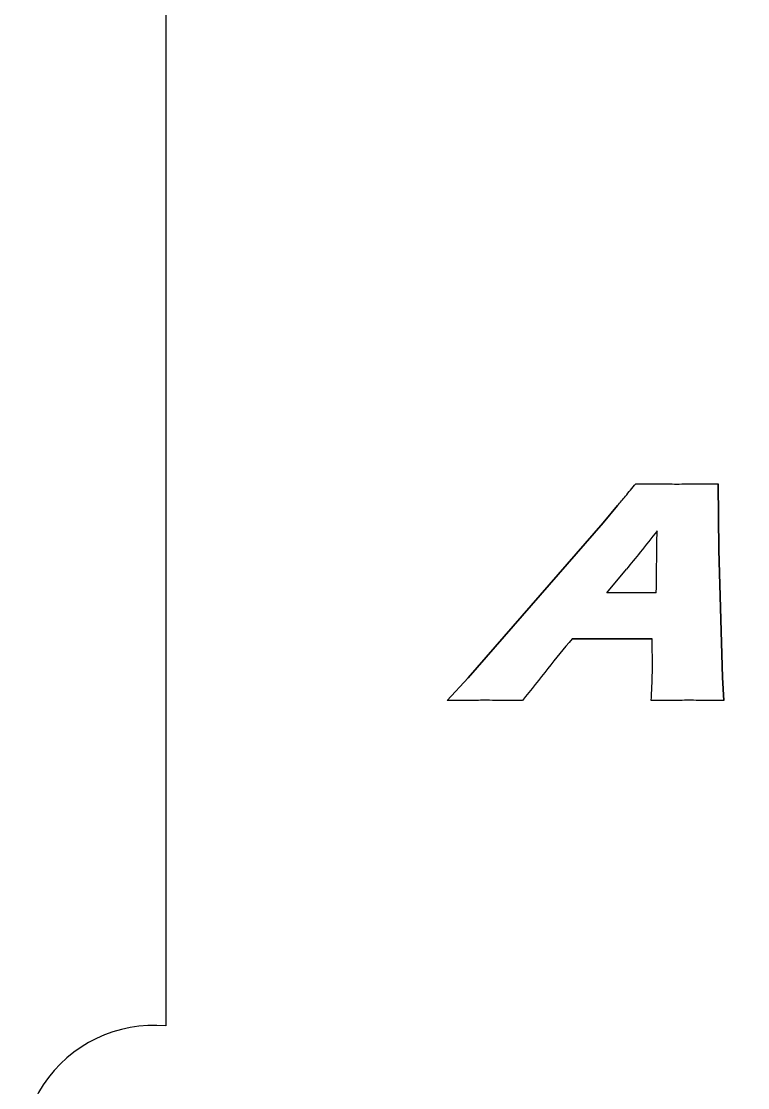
# Model space of a CAD drawing. Header units: millimetres. Extents: x 5 to 293, y 5 to 302.
# Drawn here: x 159.02 to 189.16, y 188.08 to 232.31 of the extents above; entities that cross this region are included whole.
import ezdxf

# ---------------------------------------------------------------- set-up
doc = ezdxf.new("R2010")
doc.units = ezdxf.units.MM
doc.layers.get('0').update_dxf_attribs({"linetype": 'CONTINUOUS'})

msp = doc.modelspace()

# ---------------------------------------------------------------- linework, layer by layer
for p, q in [((183.322, 208.609), (184.127, 209.583)), ((185.37, 208.609), (183.322, 208.609))]:
    msp.add_line(p, q)
msp.add_lwpolyline([(287.02, 301.16), (164.52, 301.16, 1.046586), (165.02, 290.182), (165.02, 245.887, 1.095445), (165.02, 234.932), (165.02, 190.637, 1.046586), (164.52, 179.66), (287.02, 179.66, 1.046586), (286.52, 190.637), (286.52, 234.932, 1.095445), (286.52, 245.887), (286.52, 290.182, 1.046586)], format="xyb", close=True)
for points in [[(187.932, 213.132), (187.96, 210.383), (188.12, 205.095), (188.175, 204.132), (188.12, 205.095), (187.96, 210.383)], [(176.695, 204.132), (177.566, 205.082), (183.159, 211.504), (183.766, 212.222), (183.159, 211.504), (177.566, 205.082)], [(185.192, 206.691), (181.873, 206.691)]]:
    msp.add_lwpolyline(points, close=True)
for points, knots in [([(183.766, 212.222), (183.873, 212.351), (184.125, 212.653), (184.374, 212.957), (184.517, 213.132)], [0, 0, 0, 0, 0.050166, 0.1179945, 0.1179945, 0.1179945, 0.1179945]), ([(183.766, 212.222), (183.873, 212.351), (184.125, 212.653), (184.374, 212.957), (184.517, 213.132)], [0, 0, 0, 0, 0.050166, 0.1179945, 0.1179945, 0.1179945, 0.1179945]), ([(184.517, 213.132), (184.85, 213.129), (185.414, 213.122), (185.977, 213.12), (186.207, 213.119)], [0, 0, 0, 0, 0.1000392, 0.1689823, 0.1689823, 0.1689823, 0.1689823]), ([(184.517, 213.132), (184.85, 213.129), (185.414, 213.122), (185.977, 213.12), (186.207, 213.119)], [0, 0, 0, 0, 0.1000392, 0.1689823, 0.1689823, 0.1689823, 0.1689823]), ([(186.207, 213.119), (186.505, 213.12), (187.081, 213.121), (187.656, 213.129), (187.932, 213.132)], [0, 0, 0, 0, 0.089609, 0.1725271, 0.1725271, 0.1725271, 0.1725271]), ([(186.207, 213.119), (186.505, 213.12), (187.081, 213.121), (187.656, 213.129), (187.932, 213.132)], [0, 0, 0, 0, 0.089609, 0.1725271, 0.1725271, 0.1725271, 0.1725271]), ([(185.404, 211.17), (185.171, 210.875), (184.75, 210.343), (184.32, 209.818), (184.127, 209.583)], [0, 0, 0, 0, 0.1125311, 0.2036261, 0.2036261, 0.2036261, 0.2036261]), ([(185.37, 208.609), (185.376, 209.21), (185.385, 210.063), (185.399, 210.917), (185.404, 211.17)], [0, 0, 0, 0, 0.1801957, 0.2560637, 0.2560637, 0.2560637, 0.2560637]), ([(181.873, 206.691), (181.538, 206.285), (180.842, 205.441), (180.168, 204.58), (179.817, 204.132)], [0, 0, 0, 0, 0.1575733, 0.3281636, 0.3281636, 0.3281636, 0.3281636]), ([(181.873, 206.691), (181.538, 206.285), (180.842, 205.441), (180.168, 204.58), (179.817, 204.132)], [0, 0, 0, 0, 0.1575733, 0.3281636, 0.3281636, 0.3281636, 0.3281636]), ([(185.158, 204.132), (185.179, 204.527), (185.224, 205.379), (185.203, 206.232), (185.192, 206.691)], [0, 0, 0, 0, 0.1184506, 0.2559313, 0.2559313, 0.2559313, 0.2559313]), ([(185.158, 204.132), (185.179, 204.527), (185.224, 205.379), (185.203, 206.232), (185.192, 206.691)], [0, 0, 0, 0, 0.1184506, 0.2559313, 0.2559313, 0.2559313, 0.2559313]), ([(178.317, 204.146), (178.098, 204.145), (177.558, 204.143), (177.017, 204.136), (176.695, 204.132)], [0, 0, 0, 0, 0.0656284, 0.1621728, 0.1621728, 0.1621728, 0.1621728]), ([(178.317, 204.146), (178.098, 204.145), (177.558, 204.143), (177.017, 204.136), (176.695, 204.132)], [0, 0, 0, 0, 0.0656284, 0.1621728, 0.1621728, 0.1621728, 0.1621728]), ([(179.817, 204.132), (179.489, 204.136), (178.988, 204.142), (178.488, 204.145), (178.317, 204.146)], [0, 0, 0, 0, 0.0986716, 0.1500369, 0.1500369, 0.1500369, 0.1500369]), ([(179.817, 204.132), (179.489, 204.136), (178.988, 204.142), (178.488, 204.145), (178.317, 204.146)], [0, 0, 0, 0, 0.0986716, 0.1500369, 0.1500369, 0.1500369, 0.1500369]), ([(186.793, 204.146), (186.564, 204.145), (186.019, 204.143), (185.474, 204.136), (185.158, 204.132)], [0, 0, 0, 0, 0.0685952, 0.1634915, 0.1634915, 0.1634915, 0.1634915]), ([(186.793, 204.146), (186.564, 204.145), (186.019, 204.143), (185.474, 204.136), (185.158, 204.132)], [0, 0, 0, 0, 0.0685952, 0.1634915, 0.1634915, 0.1634915, 0.1634915]), ([(188.175, 204.132), (187.87, 204.136), (187.409, 204.142), (186.949, 204.145), (186.793, 204.146)], [0, 0, 0, 0, 0.0914117, 0.1381591, 0.1381591, 0.1381591, 0.1381591]), ([(188.175, 204.132), (187.87, 204.136), (187.409, 204.142), (186.949, 204.145), (186.793, 204.146)], [0, 0, 0, 0, 0.0914117, 0.1381591, 0.1381591, 0.1381591, 0.1381591])]:
    msp.add_open_spline(points, degree=3, knots=knots)

doc.saveas('drawing.dxf')
